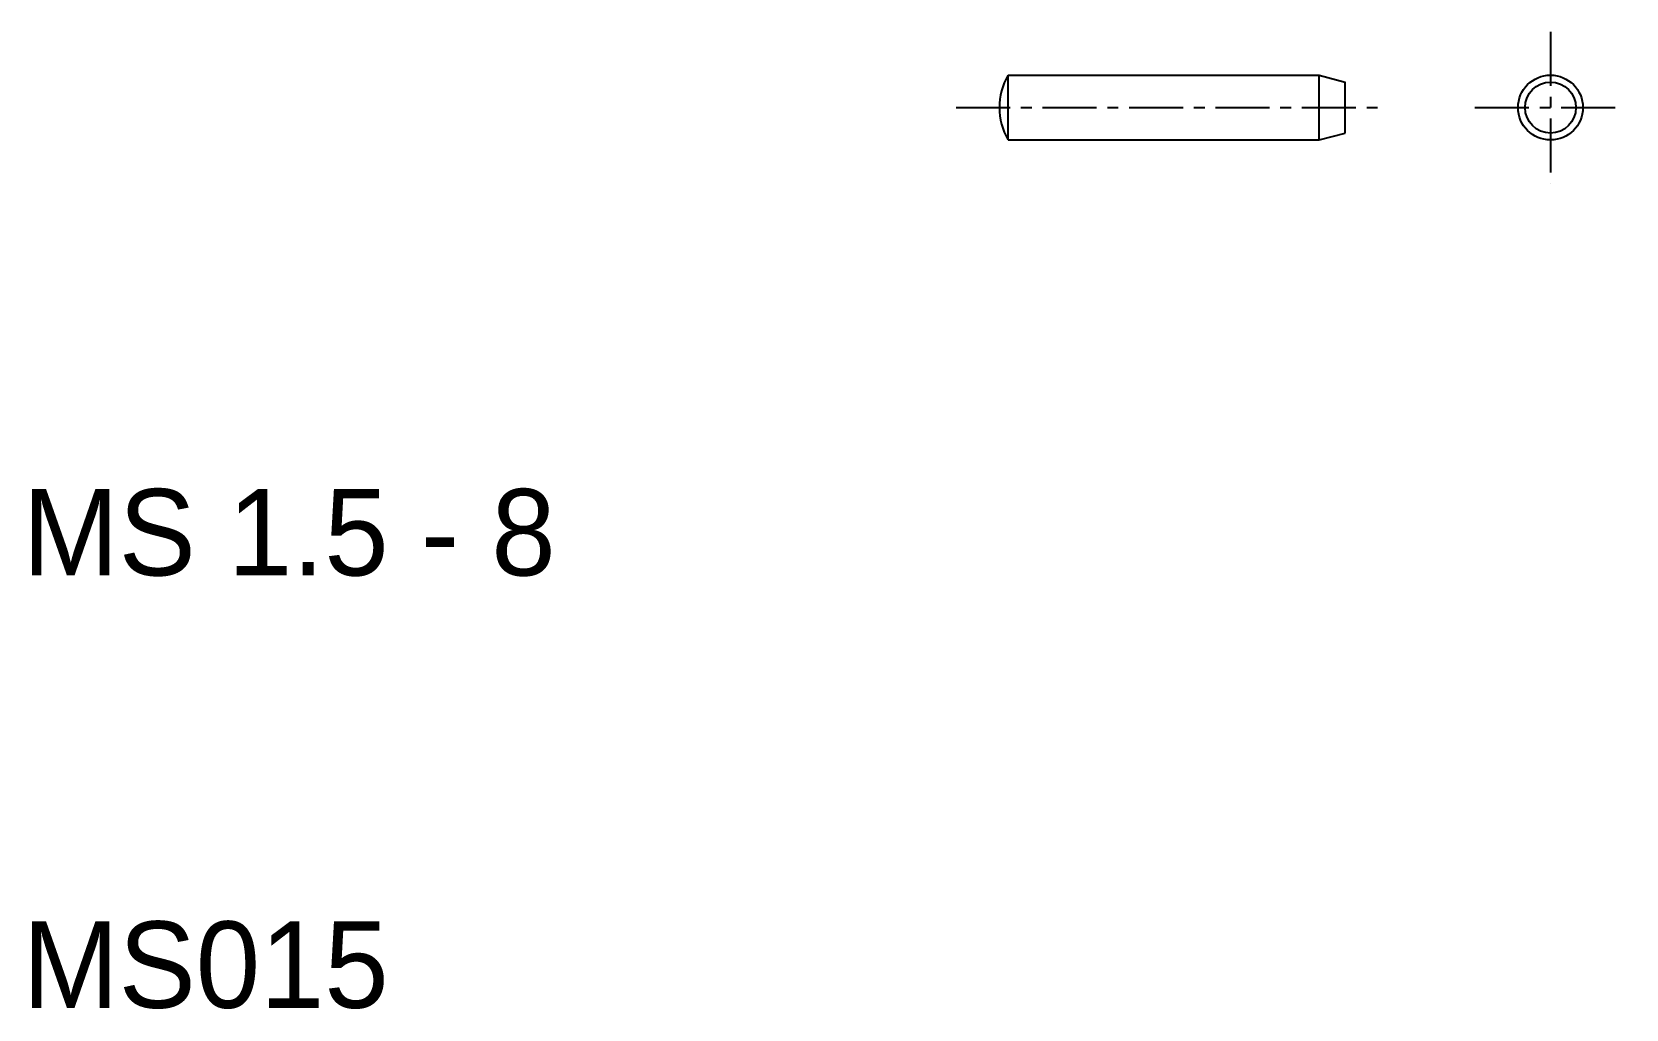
# Model space of a CAD drawing. Extents: x 10.2 to 47.1, y 10 to 32.6.
import ezdxf

# ---------------------------------------------------------------- set-up
doc = ezdxf.new("R2010")
doc.units = 0
doc.linetypes.add('CENTER', pattern=[2, 1.25, -0.25, 0.25, -0.25])
doc.layers.get('0').update_dxf_attribs({"linetype": 'CONTINUOUS'})
doc.layers.add('CENTER', color=1, linetype='CENTER')

msp = doc.modelspace()

# ---------------------------------------------------------------- linework, layer by layer
at = {"color": 7, "linetype": 'CONTINUOUS'}
for p, q in [((32.803, 31.572), (40.002, 31.572)), ((32.803, 30.072), (32.803, 31.572)), ((40.002, 30.072), (40.002, 31.572)), ((40.002, 31.572), (40.602, 31.411)), ((40.602, 30.233), (40.602, 31.411)), ((32.803, 30.072), (40.002, 30.072)), ((40.002, 30.072), (40.602, 30.233))]:
    msp.add_line(p, q, dxfattribs=at)
msp.add_circle((45.352, 30.822), 0.75)
msp.add_circle((45.352, 30.822), 0.589, dxfattribs=at)
msp.add_arc((34.102, 30.822), 1.5, 150, 210, dxfattribs=at)
at = {"layer": 'CENTER', "color": 1, "linetype": 'CENTER'}
for p, q in [((45.352, 32.572), (45.352, 29.072)), ((31.602, 30.822), (41.602, 30.822)), ((43.602, 30.822), (47.102, 30.822))]:
    msp.add_line(p, q, dxfattribs=at)

# ---------------------------------------------------------------- texts
at = {"color": 7, "linetype": 'CONTINUOUS'}
for s, p in [('MS 1.5 - 8', (10, 20)), ('MS015', (10, 10))]:
    msp.add_text(s, height=2, dxfattribs=at).set_placement(p)

doc.saveas('drawing.dxf')
